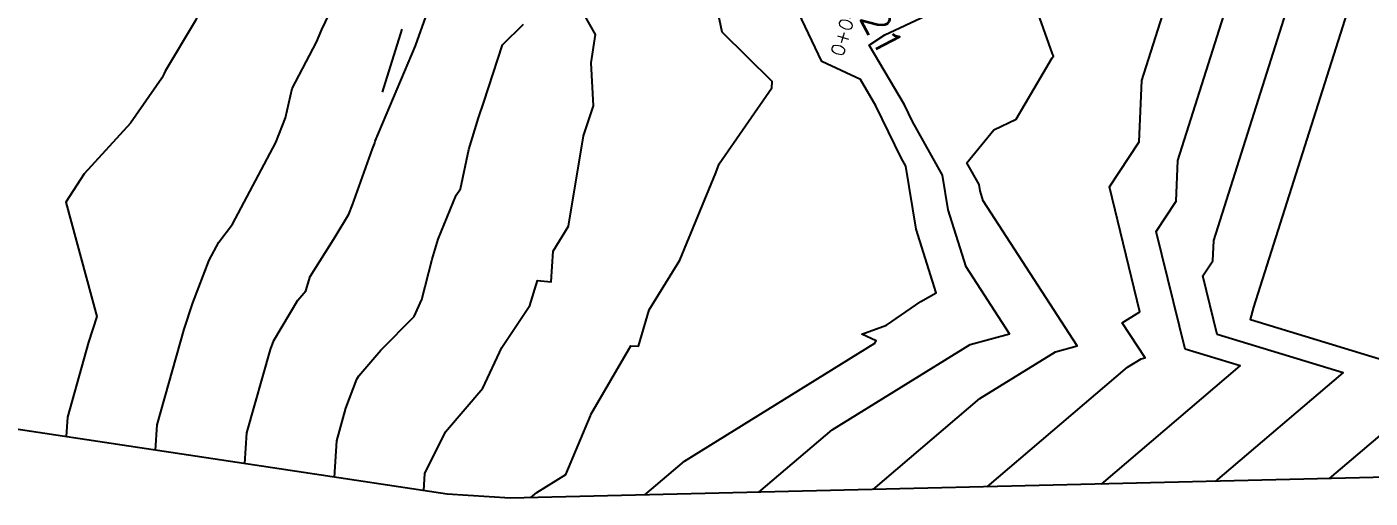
# Model space of a CAD drawing. Header units: metres. Extents: x 419533 to 423558, y 4805342 to 4807578.
# Drawn here: x 423439.67 to 423465.14, y 4807381.03 to 4807389.97 of the extents above; entities that cross this region are included whole.
import ezdxf

# ---------------------------------------------------------------- set-up
doc = ezdxf.new("R2010")
doc.units = ezdxf.units.M
doc.linetypes.add('PHANTOM', pattern=[2.5, 1.25, -0.25, 0.25, -0.25, 0.25, -0.25])
for name, color, linetype in [('C-ROAD-STAN-MAJR', 11, 'Continuous'), ('C-TINN-BNDY', 110, 'Continuous'), ('C-TOPO-MAJR', 9, 'Continuous'), ('C-TOPO-MINR', 8, 'Continuous')]:
    doc.layers.add(name, color=color, linetype=linetype)
doc.styles.get("Standard").update_dxf_attribs({"font": 'simplex.shx'})

# ---------------------------------------------------------------- blocks, each defined once
blk = doc.blocks.new('AN75 +0 +0')
at = {"linetype": 'PHANTOM', "flags": 128}
blk.add_lwpolyline([(0, -11.38231219537556), (0, 11.38231219444424)], dxfattribs=at)
blk = doc.blocks.new('tower_bases_layout_1')
at = {"rotation": 342.52192671}
blk.add_blockref('AN75 +0 +0', (423449.83, 4807399.59, 1718.01), dxfattribs=at)
blk = doc.blocks.new('leg_extensions_profiles_1')
at = {"layer": 'C-TINN-BNDY', "color": 110, "linetype": 'Continuous', "lineweight": -3, "flags": 128}
blk.add_lwpolyline([(423220.106, 4807493.809), (423287.479, 4807472.539), (423346.75, 4807452.112), (423354.485, 4807447.326), (423385.794, 4807433.173), (423392.335, 4807431.048), (423478.812, 4807419.661), (423490.286, 4807398.361), (423486.816, 4807381.936), (423448.832, 4807381.034), (423447.639, 4807381.11), (423434.405, 4807383.107), (423371.514, 4807410.312), (423322.65, 4807423.992), (423315.63, 4807426.111), (423282.366, 4807436.107), (423260.757, 4807442.208), (423234.184, 4807452.05), (423222.298, 4807455.787)], dxfattribs=at)
at = {"layer": 'C-TOPO-MAJR', "color": 9, "linetype": 'Continuous', "lineweight": -3, "flags": 128}
for points, elevation in [([(423443.8043115468, 4807381.688651416), (423443.8415033371, 4807382.269381257), (423444.2865188679, 4807383.849787736), (423444.3520448718, 4807384.025128205), (423444.8106877534, 4807384.787720194), (423444.9598331678, 4807384.961332671), (423445.0384484305, 4807385.235394618), (423445.5143623188, 4807385.987091787), (423445.7748957655, 4807386.416990228), (423445.8451078838, 4807386.596204703), (423446.2257428571, 4807387.656228571), (423446.2585488722, 4807387.752458646), (423446.2653355932, 4807387.765806779), (423446.2678038869, 4807387.773840989), (423446.2768622449, 4807387.800173469), (423447.0394169184, 4807389.610528701), (423447.2373974684, 4807390.158278481)], 1720), ([(423453.5529427855, 4807381.146107476), (423454.9425688949, 4807382.328317872), (423457.5581852552, 4807383.947143667), (423458.3057308441, 4807384.148583441), (423457.4801005291, 4807385.422193362), (423457.1429225182, 4807386.498353511), (423457.0338368794, 4807387.154588236), (423456.4660714286, 4807388.175116222), (423456.3126144927, 4807388.491263768), (423455.6409061913, 4807389.620386492), (423455.9413553299, 4807389.819928934), (423456.7104780635, 4807390.180125567)], 1715), ([(423464.3758285844, 4807381.403116822), (423466.5849768821, 4807383.282527452), (423462.8737851774, 4807384.411850616), (423462.8742178197, 4807384.417681776), (423462.939328, 4807384.653232), (423465.889309239, 4807393.955822856)], 1710)]:
    blk.add_lwpolyline(points, dxfattribs=dict(at, elevation=elevation))
at = {"layer": 'C-TOPO-MINR', "color": 8, "linetype": 'Continuous', "lineweight": -3, "flags": 128}
for points, elevation in [([(423439.3278367347, 4807395.162775511), (423440.2889519451, 4807394.58837071), (423440.8327099237, 4807393.691559796), (423440.9354750594, 4807393.593850356), (423442.4045121951, 4807391.765573171), (423442.7631692308, 4807391.063107693), (423442.9209090909, 4807390.602272728), (423442.9471497976, 4807390.279291498), (423442.8658039735, 4807390.090019868), (423442.2913322933, 4807389.126917317), (423442.2745823069, 4807389.084302352), (423442.2306396762, 4807388.995497975), (423441.6349180488, 4807388.141729756), (423440.7558746685, 4807387.183248674), (423440.4067019631, 4807386.648631171), (423440.9936321735, 4807384.475463624), (423440.8353501578, 4807383.989706624), (423440.4360528365, 4807382.571661568), (423440.4122828399, 4807382.200505831)], 1722), ([(423442.1082971934, 4807381.944578623), (423442.1387780868, 4807382.420521412), (423442.650807571, 4807384.238917981), (423442.8130773994, 4807384.736913312), (423443.127004884, 4807385.546189255), (423443.3118917976, 4807385.885895288), (423443.5706170501, 4807386.226497971), (423444.391120954, 4807387.776756389), (423444.5755606695, 4807388.246336821), (423444.6982616438, 4807388.802236986), (423445.1613190661, 4807389.680614786), (423445.2631837121, 4807389.917465909), (423445.6023636364, 4807390.64021212)], 1721), ([(423445.5003259003, 4807381.432724209), (423445.5442285874, 4807382.118241101), (423445.7195377359, 4807382.740825471), (423445.9244807692, 4807383.28923077), (423445.9623503649, 4807383.352197081), (423446.3806017699, 4807383.839061947), (423447.0156312057, 4807384.480638297), (423447.1564179105, 4807384.802680597), (423447.3538214286, 4807385.564595238), (423447.4662523901, 4807385.942112811), (423447.8112698412, 4807386.780460318), (423447.8952806026, 4807386.900178907), (423448.0493967611, 4807387.642821862), (423448.2351183746, 4807388.247339223), (423448.3358864865, 4807388.540270271), (423448.6911081576, 4807389.62803758), (423449.0889265129, 4807390.021293228)], 1719), ([(423447.1963402538, 4807381.176797002), (423447.2169574468, 4807381.498723404), (423447.6073492063, 4807382.289047618), (423448.3174528985, 4807383.118202899), (423448.6745270541, 4807383.888336673), (423449.2090507849, 4807384.683155125), (423449.3547732057, 4807385.160347369), (423449.6101197339, 4807385.136787139), (423449.6517265239, 4807385.716179571), (423449.9417034884, 4807386.187398256), (423450.2233891129, 4807387.904985888), (423450.4161222857, 4807388.470818286), (423450.3691267218, 4807389.284705235), (423450.4530941176, 4807389.826888235), (423450.0225038168, 4807390.590717557)], 1718), ([(423449.2237884659, 4807381.043303738), (423449.3391127785, 4807381.141414734), (423449.8928611111, 4807381.484133987), (423450.3590706107, 4807382.592123091), (423450.3560585774, 4807382.593535565), (423450.3644425287, 4807382.617787356), (423451.1254492754, 4807383.918574275), (423451.2684129496, 4807383.912264748), (423451.4711488251, 4807384.601887728), (423452.0508622222, 4807385.545982222), (423452.7365021645, 4807387.201588745), (423452.8007787357, 4807387.374761495), (423453.7993407202, 4807388.810509695), (423453.8033541667, 4807388.936291667), (423452.8557922168, 4807389.86895066), (423452.5337954545, 4807391.408465909)], 1717), ([(423451.3883656257, 4807381.094705608), (423452.1408408367, 4807381.734866303), (423455.7539722222, 4807383.971062091), (423455.7731927481, 4807384.016741412), (423455.5040217391, 4807384.142967391), (423455.9712692308, 4807384.311743589), (423456.6205975609, 4807384.764771341), (423456.9161328321, 4807384.926992481), (423456.5375956417, 4807386.135157385), (423456.3388014184, 4807387.331058824), (423456.2517857143, 4807387.487464891), (423455.7725178744, 4807388.474838647), (423455.4762804164, 4807388.972805466), (423454.7486404612, 4807389.313748428), (423454.3042675934, 4807390.243800174)], 1716), ([(423455.7175199453, 4807381.197509346), (423457.7442969531, 4807382.921769441), (423459.1801134215, 4807383.810407688), (423459.5904711039, 4807383.920986039), (423457.8081428572, 4807386.67038961), (423457.7482493947, 4807386.861549637), (423457.7288723405, 4807386.978117648), (423457.4986080537, 4807387.392005369), (423458.0100769231, 4807388.014461539), (423458.4302258065, 4807388.220516129), (423459.114027027, 4807389.380972973), (423459.1370417911, 4807389.416504478), (423459.1348639456, 4807389.430446712), (423459.1214, 4807389.459072728), (423458.7124035087, 4807390.621796296)], 1714), ([(423457.8820971051, 4807381.248911215), (423460.5460250113, 4807383.51522101), (423460.8020415879, 4807383.673671708), (423460.8752113636, 4807383.693388636), (423460.444034965, 4807384.358517483), (423460.7796809681, 4807384.568816282), (423460.1998376324, 4807386.934788488), (423460.7658377049, 4807387.792359017), (423460.8146764209, 4807388.952678391), (423461.2934833291, 4807390.462567574)], 1713), ([(423460.0466742649, 4807381.300313084), (423462.6820111026, 4807383.542299316), (423461.6335663302, 4807383.861343187), (423461.0868862341, 4807386.091997284), (423461.4636519126, 4807386.66285082), (423461.4961620709, 4807387.435233259), (423462.8254252991, 4807391.626986002), (423462.5468282643, 4807391.779396172), (423463.2505256321, 4807394.23824684), (423463.7357276595, 4807395.204302128), (423463.8311578947, 4807395.611191136), (423463.8549119048, 4807396.415078572), (423463.8719651163, 4807397.502726744), (423463.890164151, 4807397.940395597), (423463.920811106, 4807398.021715521), (423464.1142519659, 4807401.41441481), (423464.1580677304, 4807403.233108759), (423464.3934069664, 4807404.295222686), (423464.530447129, 4807405.581179932), (423464.6752747784, 4807405.862995165), (423464.6938796223, 4807406.623864673), (423464.5045659262, 4807410.905491746), (423465.0380789239, 4807412.699799038)], 1712), ([(423462.2112514247, 4807381.351714953), (423464.6334939924, 4807383.412413384), (423462.2460392934, 4807384.138920692), (423461.9739348358, 4807385.249206082), (423462.1614661202, 4807385.533342623), (423462.1776477208, 4807385.917788126), (423464.3573672691, 4807392.791404429), (423463.9005251704, 4807393.041325904), (423464.2916070927, 4807394.407839537), (423464.5612595744, 4807394.94472766), (423464.7801266968, 4807395.877918553), (423465.054134981, 4807395.834998099), (423465.6893448519, 4807398.55035402)], 1711)]:
    blk.add_lwpolyline(points, dxfattribs=dict(at, elevation=elevation))
at = {"layer": 'C-ROAD-STAN-MAJR', "color": 11, "linetype": 'Continuous', "lineweight": -3, "insert": (423455.0705608197, 4807390.018385418), "char_height": 0.254, "attachment_point": 2, "rotation": 73.2768039370937}
blk.add_mtext('0+043', dxfattribs=at)

msp = doc.modelspace()

# ---------------------------------------------------------------- linework, layer by layer
at = {"layer": 'C-TOPO-MAJR', "color": 9, "linetype": 'Continuous', "lineweight": -3, "flags": 128}
for points, elevation in [([(423464.3758285844, 4807381.403116822), (423466.5849768821, 4807383.282527452), (423462.8737851774, 4807384.411850616), (423462.8742178197, 4807384.417681776), (423462.939328, 4807384.653232), (423465.889309239, 4807393.955822856)], 1710), ([(423453.5529427855, 4807381.146107476), (423454.9425688949, 4807382.328317872), (423457.5581852552, 4807383.947143667), (423458.3057308441, 4807384.148583441), (423457.4801005291, 4807385.422193362), (423457.1429225182, 4807386.498353511), (423457.0338368794, 4807387.154588236), (423456.4660714286, 4807388.175116222), (423456.3126144927, 4807388.491263768), (423455.6409061913, 4807389.620386492), (423455.9413553299, 4807389.819928934), (423456.7104780635, 4807390.180125567)], 1715), ([(423443.8043115468, 4807381.688651416), (423443.8415033371, 4807382.269381257), (423444.2865188679, 4807383.849787736), (423444.3520448718, 4807384.025128205), (423444.8106877534, 4807384.787720194), (423444.9598331678, 4807384.961332671), (423445.0384484305, 4807385.235394618), (423445.5143623188, 4807385.987091787), (423445.7748957655, 4807386.416990228), (423445.8451078838, 4807386.596204703), (423446.2257428571, 4807387.656228571), (423446.2585488722, 4807387.752458646), (423446.2653355932, 4807387.765806779), (423446.2678038869, 4807387.773840989), (423446.2768622449, 4807387.800173469), (423447.0394169184, 4807389.610528701), (423447.2373974684, 4807390.158278481)], 1720)]:
    msp.add_lwpolyline(points, dxfattribs=dict(at, elevation=elevation))
at = {"layer": 'C-TOPO-MINR', "color": 8, "linetype": 'Continuous', "lineweight": -3, "flags": 128}
for points, elevation in [([(423460.0466742649, 4807381.300313084), (423462.6820111026, 4807383.542299316), (423461.6335663302, 4807383.861343187), (423461.0868862341, 4807386.091997284), (423461.4636519126, 4807386.66285082), (423461.4961620709, 4807387.435233259), (423462.8254252991, 4807391.626986002), (423462.5468282643, 4807391.779396172), (423463.2505256321, 4807394.23824684), (423463.7357276595, 4807395.204302128), (423463.8311578947, 4807395.611191136), (423463.8549119048, 4807396.415078572), (423463.8719651163, 4807397.502726744), (423463.890164151, 4807397.940395597), (423463.920811106, 4807398.021715521), (423464.1142519659, 4807401.41441481), (423464.1580677304, 4807403.233108759), (423464.3934069664, 4807404.295222686), (423464.530447129, 4807405.581179932), (423464.6752747784, 4807405.862995165), (423464.6938796223, 4807406.623864673), (423464.5045659262, 4807410.905491746), (423465.0380789239, 4807412.699799038)], 1712), ([(423462.2112514247, 4807381.351714953), (423464.6334939924, 4807383.412413384), (423462.2460392934, 4807384.138920692), (423461.9739348358, 4807385.249206082), (423462.1614661202, 4807385.533342623), (423462.1776477208, 4807385.917788126), (423464.3573672691, 4807392.791404429), (423463.9005251704, 4807393.041325904), (423464.2916070927, 4807394.407839537), (423464.5612595744, 4807394.94472766), (423464.7801266968, 4807395.877918553), (423465.054134981, 4807395.834998099), (423465.6893448519, 4807398.55035402)], 1711), ([(423439.3278367347, 4807395.162775511), (423440.2889519451, 4807394.58837071), (423440.8327099237, 4807393.691559796), (423440.9354750594, 4807393.593850356), (423442.4045121951, 4807391.765573171), (423442.7631692308, 4807391.063107693), (423442.9209090909, 4807390.602272728), (423442.9471497976, 4807390.279291498), (423442.8658039735, 4807390.090019868), (423442.2913322933, 4807389.126917317), (423442.2745823069, 4807389.084302352), (423442.2306396762, 4807388.995497975), (423441.6349180488, 4807388.141729756), (423440.7558746685, 4807387.183248674), (423440.4067019631, 4807386.648631171), (423440.9936321735, 4807384.475463624), (423440.8353501578, 4807383.989706624), (423440.4360528365, 4807382.571661568), (423440.4122828399, 4807382.200505831)], 1722), ([(423449.2237884659, 4807381.043303738), (423449.3391127785, 4807381.141414734), (423449.8928611111, 4807381.484133987), (423450.3590706107, 4807382.592123091), (423450.3560585774, 4807382.593535565), (423450.3644425287, 4807382.617787356), (423451.1254492754, 4807383.918574275), (423451.2684129496, 4807383.912264748), (423451.4711488251, 4807384.601887728), (423452.0508622222, 4807385.545982222), (423452.7365021645, 4807387.201588745), (423452.8007787357, 4807387.374761495), (423453.7993407202, 4807388.810509695), (423453.8033541667, 4807388.936291667), (423452.8557922168, 4807389.86895066), (423452.5337954545, 4807391.408465909)], 1717), ([(423442.1082971934, 4807381.944578623), (423442.1387780868, 4807382.420521412), (423442.650807571, 4807384.238917981), (423442.8130773994, 4807384.736913312), (423443.127004884, 4807385.546189255), (423443.3118917976, 4807385.885895288), (423443.5706170501, 4807386.226497971), (423444.391120954, 4807387.776756389), (423444.5755606695, 4807388.246336821), (423444.6982616438, 4807388.802236986), (423445.1613190661, 4807389.680614786), (423445.2631837121, 4807389.917465909), (423445.6023636364, 4807390.64021212)], 1721), ([(423447.1963402538, 4807381.176797002), (423447.2169574468, 4807381.498723404), (423447.6073492063, 4807382.289047618), (423448.3174528985, 4807383.118202899), (423448.6745270541, 4807383.888336673), (423449.2090507849, 4807384.683155125), (423449.3547732057, 4807385.160347369), (423449.6101197339, 4807385.136787139), (423449.6517265239, 4807385.716179571), (423449.9417034884, 4807386.187398256), (423450.2233891129, 4807387.904985888), (423450.4161222857, 4807388.470818286), (423450.3691267218, 4807389.284705235), (423450.4530941176, 4807389.826888235), (423450.0225038168, 4807390.590717557)], 1718), ([(423455.7175199453, 4807381.197509346), (423457.7442969531, 4807382.921769441), (423459.1801134215, 4807383.810407688), (423459.5904711039, 4807383.920986039), (423457.8081428572, 4807386.67038961), (423457.7482493947, 4807386.861549637), (423457.7288723405, 4807386.978117648), (423457.4986080537, 4807387.392005369), (423458.0100769231, 4807388.014461539), (423458.4302258065, 4807388.220516129), (423459.114027027, 4807389.380972973), (423459.1370417911, 4807389.416504478), (423459.1348639456, 4807389.430446712), (423459.1214, 4807389.459072728), (423458.7124035087, 4807390.621796296)], 1714), ([(423457.8820971051, 4807381.248911215), (423460.5460250113, 4807383.51522101), (423460.8020415879, 4807383.673671708), (423460.8752113636, 4807383.693388636), (423460.444034965, 4807384.358517483), (423460.7796809681, 4807384.568816282), (423460.1998376324, 4807386.934788488), (423460.7658377049, 4807387.792359017), (423460.8146764209, 4807388.952678391), (423461.2934833291, 4807390.462567574)], 1713), ([(423451.3883656257, 4807381.094705608), (423452.1408408367, 4807381.734866303), (423455.7539722222, 4807383.971062091), (423455.7731927481, 4807384.016741412), (423455.5040217391, 4807384.142967391), (423455.9712692308, 4807384.311743589), (423456.6205975609, 4807384.764771341), (423456.9161328321, 4807384.926992481), (423456.5375956417, 4807386.135157385), (423456.3388014184, 4807387.331058824), (423456.2517857143, 4807387.487464891), (423455.7725178744, 4807388.474838647), (423455.4762804164, 4807388.972805466), (423454.7486404612, 4807389.313748428), (423454.3042675934, 4807390.243800174)], 1716), ([(423445.5003259003, 4807381.432724209), (423445.5442285874, 4807382.118241101), (423445.7195377359, 4807382.740825471), (423445.9244807692, 4807383.28923077), (423445.9623503649, 4807383.352197081), (423446.3806017699, 4807383.839061947), (423447.0156312057, 4807384.480638297), (423447.1564179105, 4807384.802680597), (423447.3538214286, 4807385.564595238), (423447.4662523901, 4807385.942112811), (423447.8112698412, 4807386.780460318), (423447.8952806026, 4807386.900178907), (423448.0493967611, 4807387.642821862), (423448.2351183746, 4807388.247339223), (423448.3358864865, 4807388.540270271), (423448.6911081576, 4807389.62803758), (423449.0889265129, 4807390.021293228)], 1719)]:
    msp.add_lwpolyline(points, dxfattribs=dict(at, elevation=elevation))

# ---------------------------------------------------------------- block references
for name in ['leg_extensions_profiles_1', 'tower_bases_layout_1']:
    msp.add_blockref(name, (0, 0))

# ---------------------------------------------------------------- texts
at = {"layer": 'C-ROAD-STAN-MAJR', "color": 11, "linetype": 'Continuous', "lineweight": -3, "insert": (423455.3264057199, 4807390.398245379), "char_height": 0.508, "attachment_point": 8, "rotation": 297.5138571047778}
msp.add_mtext('0+021', dxfattribs=at)

doc.saveas('drawing.dxf')
